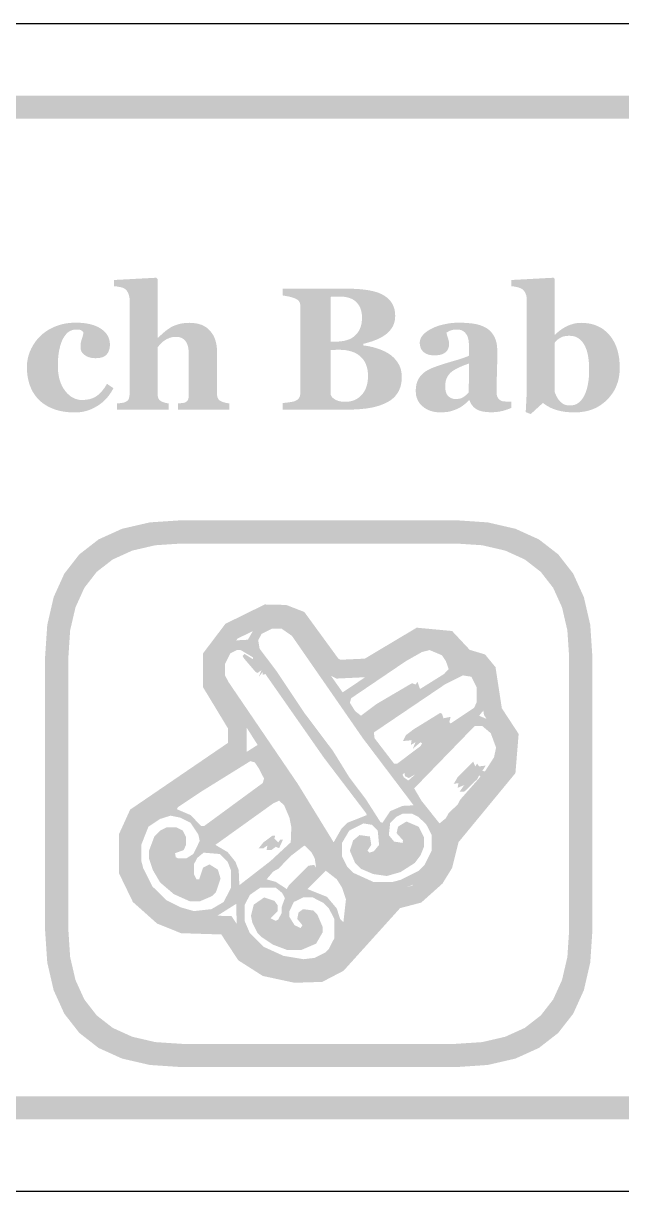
# Model space of a CAD drawing. Header units: millimetres. Extents: x 6 to 297, y 55 to 451.
# Drawn here: x 110.33 to 120.6, y 270.16 to 290.24 of the extents above; entities that cross this region are included whole.
import ezdxf

# ---------------------------------------------------------------- set-up
doc = ezdxf.new("R2010")
doc.units = ezdxf.units.MM
doc.layers.add('CUT', color=1, linetype='Continuous')
doc.layers.add('RASTER', color=7, linetype='Continuous')

msp = doc.modelspace()

# ---------------------------------------------------------------- hatches: boundary and pattern name
at = {"layer": 'RASTER'}
h = msp.add_hatch(color=7, dxfattribs=at)
h.paths.add_polyline_path([(74.2, 286.8), (74.234, 287.316), (74.338, 287.763), (74.509, 288.141), (74.75, 288.45), (75.059, 288.691), (75.438, 288.863), (75.884, 288.966), (76.4, 289), (133.6, 289), (134.116, 288.966), (134.563, 288.863), (134.941, 288.691), (135.25, 288.45), (135.491, 288.141), (135.663, 287.763), (135.766, 287.316), (135.8, 286.8), (135.8, 273.6), (135.766, 273.084), (135.663, 272.638), (135.491, 272.259), (135.25, 271.95), (134.941, 271.709), (134.563, 271.537), (134.116, 271.434), (133.6, 271.4), (76.4, 271.4), (75.884, 271.434), (75.438, 271.537), (75.059, 271.709), (74.75, 271.95), (74.509, 272.259), (74.338, 272.638), (74.234, 273.084), (74.2, 273.6)])
h.paths.add_polyline_path([(74.6, 286.8), (74.6, 273.6), (74.628, 273.178), (74.712, 272.813), (74.853, 272.503), (75.05, 272.25), (75.303, 272.053), (75.613, 271.912), (75.978, 271.828), (76.4, 271.8), (133.6, 271.8), (134.022, 271.828), (134.388, 271.912), (134.697, 272.053), (134.95, 272.25), (135.147, 272.503), (135.288, 272.813), (135.372, 273.178), (135.4, 273.6), (135.4, 286.8), (135.372, 287.222), (135.288, 287.588), (135.147, 287.897), (134.95, 288.15), (134.697, 288.347), (134.388, 288.488), (134.022, 288.572), (133.6, 288.6), (76.4, 288.6), (75.978, 288.572), (75.613, 288.488), (75.303, 288.347), (75.05, 288.15), (74.853, 287.897), (74.712, 287.588), (74.628, 287.222), (74.6, 286.8)], flags=0)
for points in [[(113.867, 283.6), (112.985, 283.6), (112.985, 283.707), (112.992, 283.708), (113, 283.708), (113.008, 283.709), (113.017, 283.71), (113.025, 283.711), (113.035, 283.712), (113.044, 283.713), (113.054, 283.714), (113.063, 283.715), (113.072, 283.717), (113.08, 283.718), (113.088, 283.72), (113.095, 283.722), (113.102, 283.724), (113.107, 283.726), (113.112, 283.729), (113.12, 283.733), (113.127, 283.738), (113.133, 283.743), (113.138, 283.749), (113.144, 283.755), (113.148, 283.761), (113.152, 283.768), (113.156, 283.776), (113.158, 283.784), (113.161, 283.793), (113.163, 283.803), (113.165, 283.814), (113.166, 283.826), (113.167, 283.838), (113.168, 283.852), (113.168, 283.867), (113.168, 284.552), (113.167, 284.589), (113.164, 284.623), (113.16, 284.655), (113.154, 284.684), (113.146, 284.711), (113.136, 284.736), (113.125, 284.758), (113.112, 284.778), (113.097, 284.795), (113.08, 284.81), (113.063, 284.823), (113.043, 284.834), (113.022, 284.842), (113, 284.848), (112.976, 284.851), (112.951, 284.852), (112.937, 284.852), (112.922, 284.851), (112.908, 284.85), (112.895, 284.848), (112.881, 284.846), (112.868, 284.843), (112.855, 284.839), (112.842, 284.835), (112.829, 284.83), (112.817, 284.825), (112.804, 284.819), (112.792, 284.813), (112.78, 284.807), (112.767, 284.799), (112.755, 284.792), (112.743, 284.784), (112.733, 284.776), (112.723, 284.769), (112.714, 284.761), (112.705, 284.754), (112.697, 284.746), (112.689, 284.739), (112.682, 284.731), (112.675, 284.724), (112.669, 284.716), (112.663, 284.709), (112.657, 284.701), (112.651, 284.695), (112.646, 284.688), (112.641, 284.682), (112.636, 284.675), (112.632, 284.669), (112.632, 283.883), (112.632, 283.87), (112.633, 283.857), (112.634, 283.845), (112.635, 283.834), (112.637, 283.824), (112.639, 283.814), (112.642, 283.805), (112.645, 283.797), (112.649, 283.789), (112.653, 283.782), (112.658, 283.775), (112.664, 283.768), (112.671, 283.762), (112.678, 283.756), (112.686, 283.75), (112.695, 283.745), (112.701, 283.742), (112.707, 283.739), (112.713, 283.736), (112.72, 283.733), (112.728, 283.73), (112.736, 283.727), (112.744, 283.724), (112.753, 283.722), (112.762, 283.719), (112.77, 283.717), (112.779, 283.715), (112.788, 283.713), (112.797, 283.711), (112.805, 283.709), (112.814, 283.708), (112.822, 283.707), (112.822, 283.6), (111.932, 283.6), (111.932, 283.707), (111.941, 283.708), (111.951, 283.708), (111.96, 283.709), (111.969, 283.71), (111.978, 283.711), (111.988, 283.712), (111.997, 283.713), (112.006, 283.714), (112.014, 283.715), (112.023, 283.717), (112.031, 283.718), (112.039, 283.72), (112.047, 283.722), (112.055, 283.724), (112.062, 283.726), (112.069, 283.729), (112.081, 283.734), (112.091, 283.739), (112.1, 283.744), (112.109, 283.75), (112.116, 283.757), (112.123, 283.764), (112.128, 283.771), (112.133, 283.779), (112.137, 283.788), (112.14, 283.797), (112.143, 283.807), (112.146, 283.818), (112.148, 283.829), (112.149, 283.841), (112.15, 283.853), (112.15, 283.867), (112.15, 285.5), (112.15, 285.512), (112.149, 285.524), (112.147, 285.536), (112.144, 285.548), (112.141, 285.561), (112.138, 285.574), (112.133, 285.586), (112.128, 285.6), (112.122, 285.612), (112.116, 285.624), (112.109, 285.635), (112.102, 285.646), (112.094, 285.655), (112.085, 285.664), (112.076, 285.672), (112.066, 285.679), (112.059, 285.683), (112.05, 285.688), (112.041, 285.692), (112.031, 285.696), (112.019, 285.699), (112.008, 285.703), (111.995, 285.706), (111.981, 285.709), (111.968, 285.711), (111.954, 285.714), (111.941, 285.716), (111.929, 285.718), (111.916, 285.719), (111.905, 285.721), (111.893, 285.722), (111.882, 285.723), (111.882, 285.829), (112.61, 285.868), (112.632, 285.844), (112.632, 284.836), (112.638, 284.836), (112.651, 284.849), (112.665, 284.861), (112.678, 284.872), (112.691, 284.884), (112.703, 284.895), (112.715, 284.906), (112.727, 284.916), (112.738, 284.926), (112.75, 284.936), (112.762, 284.947), (112.774, 284.957), (112.788, 284.967), (112.802, 284.977), (112.816, 284.987), (112.831, 284.997), (112.847, 285.008), (112.861, 285.016), (112.876, 285.025), (112.892, 285.033), (112.91, 285.04), (112.928, 285.048), (112.947, 285.055), (112.967, 285.061), (112.989, 285.068), (113.011, 285.074), (113.033, 285.079), (113.056, 285.083), (113.079, 285.086), (113.103, 285.089), (113.127, 285.091), (113.152, 285.092), (113.177, 285.093), (113.234, 285.091), (113.288, 285.084), (113.338, 285.074), (113.385, 285.059), (113.427, 285.039), (113.466, 285.016), (113.502, 284.988), (113.533, 284.956), (113.561, 284.921), (113.586, 284.883), (113.606, 284.842), (113.623, 284.799), (113.636, 284.752), (113.645, 284.703), (113.651, 284.652), (113.653, 284.598), (113.653, 283.88), (113.653, 283.867), (113.654, 283.854), (113.655, 283.842), (113.657, 283.831), (113.659, 283.821), (113.662, 283.811), (113.665, 283.802), (113.669, 283.793), (113.673, 283.786), (113.679, 283.778), (113.685, 283.771), (113.692, 283.764), (113.7, 283.758), (113.709, 283.752), (113.718, 283.747), (113.729, 283.742), (113.736, 283.739), (113.743, 283.736), (113.75, 283.734), (113.757, 283.731), (113.764, 283.729), (113.772, 283.726), (113.78, 283.724), (113.788, 283.722), (113.796, 283.719), (113.805, 283.717), (113.814, 283.715), (113.823, 283.714), (113.834, 283.712), (113.844, 283.71), (113.855, 283.708), (113.867, 283.707)], [(111.205, 283.553), (111.155, 283.554), (111.106, 283.557), (111.059, 283.561), (111.013, 283.568), (110.969, 283.576), (110.926, 283.586), (110.885, 283.599), (110.845, 283.612), (110.807, 283.628), (110.771, 283.645), (110.736, 283.663), (110.703, 283.683), (110.672, 283.703), (110.642, 283.726), (110.615, 283.749), (110.588, 283.774), (110.564, 283.801), (110.541, 283.829), (110.52, 283.858), (110.5, 283.888), (110.482, 283.919), (110.466, 283.952), (110.451, 283.985), (110.438, 284.02), (110.426, 284.056), (110.416, 284.093), (110.407, 284.13), (110.4, 284.169), (110.395, 284.208), (110.391, 284.248), (110.388, 284.288), (110.388, 284.329), (110.389, 284.367), (110.391, 284.405), (110.396, 284.442), (110.403, 284.478), (110.411, 284.514), (110.422, 284.55), (110.434, 284.585), (110.448, 284.62), (110.464, 284.653), (110.482, 284.686), (110.5, 284.718), (110.52, 284.749), (110.541, 284.778), (110.564, 284.807), (110.588, 284.835), (110.613, 284.861), (110.641, 284.887), (110.67, 284.912), (110.701, 284.935), (110.733, 284.957), (110.767, 284.978), (110.803, 284.997), (110.84, 285.015), (110.879, 285.032), (110.919, 285.047), (110.961, 285.06), (111.003, 285.071), (111.046, 285.08), (111.091, 285.087), (111.136, 285.092), (111.183, 285.095), (111.23, 285.096), (111.296, 285.094), (111.358, 285.089), (111.416, 285.081), (111.471, 285.07), (111.523, 285.056), (111.571, 285.038), (111.615, 285.018), (111.656, 284.994), (111.693, 284.967), (111.725, 284.938), (111.752, 284.907), (111.774, 284.874), (111.791, 284.839), (111.803, 284.801), (111.811, 284.761), (111.813, 284.719), (111.812, 284.693), (111.81, 284.669), (111.805, 284.646), (111.799, 284.624), (111.791, 284.603), (111.782, 284.584), (111.77, 284.566), (111.757, 284.549), (111.742, 284.534), (111.724, 284.521), (111.704, 284.51), (111.682, 284.501), (111.656, 284.494), (111.629, 284.489), (111.598, 284.486), (111.565, 284.485), (111.539, 284.486), (111.513, 284.488), (111.488, 284.492), (111.465, 284.498), (111.442, 284.505), (111.421, 284.514), (111.401, 284.525), (111.382, 284.538), (111.364, 284.551), (111.349, 284.566), (111.337, 284.582), (111.326, 284.598), (111.318, 284.616), (111.312, 284.635), (111.309, 284.654), (111.308, 284.675), (111.308, 284.693), (111.309, 284.711), (111.311, 284.729), (111.313, 284.747), (111.317, 284.764), (111.321, 284.782), (111.326, 284.8), (111.331, 284.817), (111.337, 284.834), (111.342, 284.85), (111.346, 284.865), (111.35, 284.879), (111.353, 284.892), (111.355, 284.904), (111.357, 284.915), (111.359, 284.924), (111.355, 284.931), (111.35, 284.937), (111.346, 284.942), (111.341, 284.947), (111.335, 284.952), (111.33, 284.957), (111.324, 284.961), (111.318, 284.965), (111.311, 284.968), (111.304, 284.971), (111.295, 284.973), (111.286, 284.975), (111.276, 284.976), (111.265, 284.978), (111.253, 284.978), (111.24, 284.978), (111.224, 284.978), (111.208, 284.976), (111.192, 284.974), (111.177, 284.971), (111.162, 284.966), (111.148, 284.961), (111.134, 284.955), (111.12, 284.948), (111.107, 284.939), (111.093, 284.929), (111.08, 284.918), (111.068, 284.905), (111.055, 284.891), (111.043, 284.875), (111.031, 284.858), (111.019, 284.839), (111.008, 284.82), (110.997, 284.8), (110.988, 284.777), (110.978, 284.754), (110.969, 284.728), (110.961, 284.701), (110.954, 284.673), (110.947, 284.643), (110.94, 284.611), (110.935, 284.578), (110.93, 284.544), (110.926, 284.507), (110.923, 284.47), (110.921, 284.43), (110.92, 284.39), (110.919, 284.347), (110.921, 284.283), (110.927, 284.223), (110.937, 284.166), (110.95, 284.112), (110.967, 284.061), (110.988, 284.013), (111.013, 283.968), (111.042, 283.927), (111.073, 283.889), (111.106, 283.857), (111.14, 283.829), (111.176, 283.807), (111.213, 283.789), (111.252, 283.777), (111.292, 283.769), (111.334, 283.767), (111.374, 283.768), (111.411, 283.772), (111.447, 283.777), (111.48, 283.785), (111.511, 283.795), (111.54, 283.808), (111.568, 283.823), (111.593, 283.84), (111.616, 283.859), (111.639, 283.88), (111.662, 283.902), (111.683, 283.927), (111.704, 283.954), (111.725, 283.982), (111.744, 284.013), (111.763, 284.045), (111.873, 283.969), (111.861, 283.947), (111.849, 283.925), (111.837, 283.904), (111.823, 283.884), (111.809, 283.863), (111.795, 283.844), (111.78, 283.825), (111.765, 283.806), (111.749, 283.788), (111.732, 283.77), (111.714, 283.753), (111.695, 283.736), (111.676, 283.72), (111.656, 283.704), (111.635, 283.689), (111.614, 283.675), (111.591, 283.66), (111.567, 283.647), (111.544, 283.634), (111.521, 283.622), (111.497, 283.611), (111.474, 283.601), (111.45, 283.592), (111.426, 283.584), (111.402, 283.577), (111.377, 283.57), (111.351, 283.565), (111.323, 283.561), (111.295, 283.557), (111.266, 283.555), (111.236, 283.554), (111.205, 283.553)]]:
    msp.add_hatch(color=7, dxfattribs=at).paths.add_polyline_path(points)
h = msp.add_hatch(color=7, dxfattribs=at)
h.paths.add_polyline_path([(120.57, 284.316), (120.566, 284.236), (120.556, 284.159), (120.539, 284.085), (120.515, 284.015), (120.485, 283.948), (120.447, 283.885), (120.403, 283.826), (120.352, 283.77), (120.296, 283.719), (120.236, 283.675), (120.173, 283.638), (120.106, 283.607), (120.035, 283.584), (119.96, 283.567), (119.882, 283.557), (119.801, 283.553), (119.769, 283.553), (119.739, 283.554), (119.709, 283.556), (119.681, 283.558), (119.654, 283.56), (119.628, 283.563), (119.603, 283.567), (119.579, 283.571), (119.556, 283.576), (119.534, 283.581), (119.513, 283.586), (119.493, 283.592), (119.474, 283.597), (119.455, 283.603), (119.438, 283.61), (119.421, 283.616), (119.405, 283.623), (119.389, 283.63), (119.375, 283.637), (119.361, 283.644), (119.348, 283.651), (119.336, 283.657), (119.324, 283.664), (119.314, 283.671), (119.304, 283.678), (119.295, 283.684), (119.286, 283.69), (119.278, 283.696), (119.27, 283.701), (119.263, 283.706), (119.256, 283.711), (119.25, 283.716), (119.041, 283.525), (118.954, 283.559), (118.956, 283.586), (118.958, 283.614), (118.959, 283.642), (118.961, 283.67), (118.962, 283.7), (118.964, 283.73), (118.965, 283.76), (118.967, 283.791), (118.968, 283.824), (118.969, 283.859), (118.97, 283.897), (118.97, 283.938), (118.971, 283.982), (118.971, 284.028), (118.972, 284.077), (118.972, 284.129), (118.972, 285.5), (118.971, 285.514), (118.97, 285.527), (118.968, 285.541), (118.966, 285.554), (118.963, 285.566), (118.959, 285.579), (118.954, 285.591), (118.949, 285.603), (118.943, 285.615), (118.937, 285.626), (118.93, 285.636), (118.922, 285.645), (118.915, 285.654), (118.906, 285.662), (118.897, 285.669), (118.888, 285.676), (118.881, 285.68), (118.873, 285.684), (118.864, 285.688), (118.854, 285.692), (118.843, 285.696), (118.832, 285.7), (118.82, 285.703), (118.807, 285.706), (118.794, 285.71), (118.781, 285.712), (118.768, 285.715), (118.755, 285.717), (118.743, 285.719), (118.731, 285.72), (118.719, 285.722), (118.708, 285.723), (118.708, 285.829), (119.432, 285.868), (119.454, 285.844), (119.454, 284.892), (119.462, 284.892), (119.489, 284.917), (119.516, 284.941), (119.543, 284.962), (119.571, 284.982), (119.598, 285), (119.626, 285.017), (119.654, 285.031), (119.682, 285.044), (119.71, 285.056), (119.739, 285.065), (119.767, 285.074), (119.795, 285.081), (119.823, 285.086), (119.851, 285.09), (119.88, 285.092), (119.908, 285.093), (119.983, 285.089), (120.053, 285.08), (120.12, 285.063), (120.183, 285.04), (120.241, 285.011), (120.296, 284.975), (120.346, 284.932), (120.393, 284.883), (120.434, 284.829), (120.47, 284.769), (120.501, 284.705), (120.526, 284.637), (120.545, 284.564), (120.559, 284.486), (120.567, 284.403), (120.57, 284.316)])
h.paths.add_polyline_path([(120.044, 284.299), (120.044, 284.326), (120.043, 284.354), (120.042, 284.381), (120.04, 284.408), (120.037, 284.435), (120.034, 284.461), (120.031, 284.487), (120.027, 284.513), (120.023, 284.539), (120.017, 284.563), (120.011, 284.587), (120.005, 284.611), (119.997, 284.633), (119.989, 284.655), (119.98, 284.676), (119.971, 284.696), (119.96, 284.715), (119.949, 284.733), (119.938, 284.751), (119.925, 284.767), (119.912, 284.782), (119.897, 284.797), (119.882, 284.81), (119.867, 284.822), (119.85, 284.834), (119.833, 284.843), (119.814, 284.851), (119.795, 284.858), (119.774, 284.863), (119.753, 284.867), (119.73, 284.869), (119.707, 284.87), (119.685, 284.87), (119.664, 284.868), (119.644, 284.866), (119.625, 284.863), (119.607, 284.859), (119.59, 284.854), (119.574, 284.848), (119.559, 284.841), (119.545, 284.833), (119.531, 284.824), (119.517, 284.815), (119.503, 284.804), (119.49, 284.793), (119.478, 284.781), (119.466, 284.768), (119.454, 284.754), (119.454, 283.902), (119.456, 283.894), (119.459, 283.886), (119.462, 283.877), (119.466, 283.868), (119.471, 283.858), (119.475, 283.848), (119.481, 283.836), (119.487, 283.825), (119.493, 283.813), (119.499, 283.802), (119.505, 283.792), (119.511, 283.783), (119.517, 283.774), (119.523, 283.765), (119.529, 283.758), (119.536, 283.751), (119.545, 283.742), (119.553, 283.733), (119.563, 283.725), (119.572, 283.717), (119.581, 283.71), (119.591, 283.704), (119.601, 283.698), (119.61, 283.693), (119.621, 283.688), (119.632, 283.684), (119.645, 283.681), (119.658, 283.678), (119.672, 283.676), (119.688, 283.674), (119.704, 283.674), (119.722, 283.673), (119.758, 283.676), (119.792, 283.683), (119.825, 283.696), (119.855, 283.714), (119.884, 283.737), (119.91, 283.765), (119.935, 283.798), (119.958, 283.837), (119.978, 283.88), (119.995, 283.927), (120.01, 283.978), (120.022, 284.034), (120.032, 284.094), (120.039, 284.158), (120.043, 284.226), (120.044, 284.299)], flags=0)
h = msp.add_hatch(color=7, dxfattribs=at)
h.paths.add_polyline_path([(116.615, 284.554), (116.638, 284.537), (116.659, 284.519), (116.68, 284.501), (116.7, 284.481), (116.718, 284.46), (116.736, 284.438), (116.752, 284.416), (116.767, 284.392), (116.781, 284.367), (116.793, 284.341), (116.803, 284.314), (116.811, 284.286), (116.817, 284.257), (116.822, 284.226), (116.825, 284.195), (116.826, 284.163), (116.825, 284.124), (116.822, 284.086), (116.816, 284.051), (116.809, 284.017), (116.8, 283.984), (116.788, 283.953), (116.775, 283.923), (116.759, 283.895), (116.741, 283.869), (116.722, 283.843), (116.701, 283.82), (116.678, 283.798), (116.653, 283.777), (116.627, 283.757), (116.598, 283.74), (116.568, 283.723), (116.534, 283.707), (116.499, 283.692), (116.463, 283.678), (116.426, 283.666), (116.387, 283.654), (116.347, 283.644), (116.306, 283.635), (116.264, 283.628), (116.22, 283.621), (116.174, 283.616), (116.126, 283.611), (116.077, 283.607), (116.025, 283.604), (115.972, 283.602), (115.916, 283.6), (115.859, 283.6), (114.779, 283.6), (114.779, 283.714), (114.791, 283.715), (114.803, 283.717), (114.817, 283.718), (114.831, 283.72), (114.845, 283.721), (114.861, 283.723), (114.877, 283.725), (114.894, 283.727), (114.91, 283.73), (114.925, 283.732), (114.939, 283.734), (114.952, 283.737), (114.964, 283.74), (114.974, 283.742), (114.983, 283.745), (114.99, 283.748), (115.003, 283.754), (115.015, 283.76), (115.026, 283.766), (115.036, 283.773), (115.045, 283.781), (115.052, 283.789), (115.059, 283.797), (115.064, 283.806), (115.069, 283.815), (115.073, 283.825), (115.076, 283.836), (115.079, 283.847), (115.081, 283.859), (115.083, 283.872), (115.084, 283.885), (115.084, 283.899), (115.084, 285.364), (115.084, 285.377), (115.083, 285.389), (115.082, 285.401), (115.08, 285.412), (115.078, 285.423), (115.075, 285.433), (115.072, 285.442), (115.068, 285.452), (115.063, 285.46), (115.057, 285.469), (115.049, 285.477), (115.04, 285.485), (115.03, 285.492), (115.018, 285.499), (115.005, 285.506), (114.99, 285.513), (114.979, 285.518), (114.967, 285.522), (114.954, 285.526), (114.941, 285.53), (114.928, 285.534), (114.914, 285.538), (114.9, 285.541), (114.885, 285.545), (114.87, 285.548), (114.856, 285.55), (114.842, 285.553), (114.828, 285.556), (114.815, 285.558), (114.803, 285.56), (114.791, 285.562), (114.779, 285.564), (114.779, 285.679), (115.909, 285.679), (116.012, 285.677), (116.107, 285.671), (116.195, 285.662), (116.276, 285.649), (116.349, 285.633), (116.415, 285.613), (116.473, 285.589), (116.524, 285.561), (116.568, 285.53), (116.607, 285.496), (116.639, 285.458), (116.666, 285.416), (116.686, 285.371), (116.701, 285.323), (116.71, 285.271), (116.713, 285.216), (116.712, 285.19), (116.71, 285.165), (116.707, 285.14), (116.702, 285.117), (116.696, 285.094), (116.689, 285.072), (116.68, 285.051), (116.67, 285.03), (116.659, 285.011), (116.647, 284.992), (116.633, 284.974), (116.619, 284.956), (116.603, 284.939), (116.586, 284.923), (116.568, 284.907), (116.549, 284.892), (116.53, 284.879), (116.511, 284.866), (116.491, 284.853), (116.47, 284.841), (116.448, 284.83), (116.426, 284.819), (116.402, 284.808), (116.377, 284.798), (116.352, 284.789), (116.327, 284.779), (116.301, 284.77), (116.274, 284.762), (116.247, 284.754), (116.22, 284.746), (116.192, 284.739), (116.164, 284.732), (116.164, 284.704), (116.192, 284.701), (116.221, 284.697), (116.251, 284.692), (116.28, 284.686), (116.31, 284.679), (116.34, 284.672), (116.37, 284.663), (116.401, 284.654), (116.431, 284.644), (116.46, 284.633), (116.489, 284.622), (116.516, 284.609), (116.542, 284.597), (116.567, 284.583), (116.592, 284.569), (116.615, 284.554)])
h.paths.add_polyline_path([(116.143, 285.179), (116.142, 285.221), (116.137, 285.261), (116.129, 285.298), (116.119, 285.333), (116.105, 285.365), (116.088, 285.396), (116.068, 285.423), (116.046, 285.449), (116.02, 285.471), (115.991, 285.491), (115.959, 285.508), (115.924, 285.521), (115.886, 285.532), (115.845, 285.539), (115.801, 285.544), (115.753, 285.545), (115.746, 285.545), (115.738, 285.545), (115.73, 285.545), (115.721, 285.545), (115.712, 285.544), (115.702, 285.544), (115.692, 285.544), (115.681, 285.543), (115.67, 285.543), (115.659, 285.542), (115.649, 285.542), (115.639, 285.541), (115.63, 285.541), (115.621, 285.54), (115.612, 285.54), (115.604, 285.539), (115.604, 284.769), (115.68, 284.769), (115.738, 284.771), (115.791, 284.776), (115.841, 284.784), (115.886, 284.797), (115.928, 284.812), (115.966, 284.831), (116, 284.854), (116.03, 284.88), (116.057, 284.908), (116.08, 284.94), (116.099, 284.974), (116.115, 285.01), (116.127, 285.048), (116.136, 285.09), (116.141, 285.133), (116.143, 285.179)], flags=0)
h.paths.add_polyline_path([(116.246, 284.182), (116.244, 284.234), (116.238, 284.284), (116.227, 284.33), (116.213, 284.373), (116.195, 284.413), (116.173, 284.45), (116.147, 284.484), (116.117, 284.514), (116.083, 284.541), (116.045, 284.565), (116.004, 284.585), (115.96, 284.601), (115.912, 284.614), (115.86, 284.623), (115.805, 284.628), (115.746, 284.63), (115.739, 284.63), (115.731, 284.63), (115.723, 284.629), (115.714, 284.629), (115.704, 284.629), (115.694, 284.629), (115.683, 284.628), (115.672, 284.628), (115.661, 284.627), (115.651, 284.627), (115.641, 284.626), (115.632, 284.626), (115.624, 284.625), (115.617, 284.625), (115.61, 284.624), (115.604, 284.624), (115.604, 283.864), (115.608, 283.85), (115.614, 283.838), (115.622, 283.825), (115.631, 283.814), (115.642, 283.803), (115.655, 283.792), (115.67, 283.782), (115.686, 283.772), (115.704, 283.763), (115.722, 283.756), (115.742, 283.749), (115.762, 283.744), (115.784, 283.74), (115.806, 283.737), (115.829, 283.735), (115.853, 283.735), (115.896, 283.737), (115.936, 283.742), (115.975, 283.751), (116.011, 283.764), (116.045, 283.781), (116.078, 283.801), (116.108, 283.824), (116.136, 283.852), (116.162, 283.883), (116.184, 283.916), (116.203, 283.953), (116.218, 283.993), (116.23, 284.036), (116.239, 284.081), (116.244, 284.13), (116.246, 284.182)], flags=0)
h = msp.add_hatch(color=7, dxfattribs=at)
h.paths.add_polyline_path([(118.709, 283.631), (118.693, 283.624), (118.676, 283.617), (118.658, 283.611), (118.639, 283.604), (118.62, 283.598), (118.6, 283.591), (118.579, 283.585), (118.557, 283.579), (118.535, 283.574), (118.513, 283.569), (118.49, 283.565), (118.467, 283.562), (118.443, 283.559), (118.42, 283.558), (118.395, 283.556), (118.371, 283.556), (118.328, 283.557), (118.287, 283.559), (118.249, 283.564), (118.215, 283.569), (118.183, 283.577), (118.154, 283.586), (118.129, 283.597), (118.106, 283.61), (118.086, 283.624), (118.067, 283.639), (118.05, 283.656), (118.035, 283.675), (118.021, 283.694), (118.009, 283.716), (117.999, 283.738), (117.99, 283.763), (117.981, 283.763), (117.969, 283.75), (117.957, 283.739), (117.945, 283.727), (117.933, 283.716), (117.921, 283.706), (117.909, 283.696), (117.897, 283.687), (117.885, 283.678), (117.874, 283.669), (117.862, 283.661), (117.85, 283.653), (117.838, 283.645), (117.825, 283.638), (117.813, 283.631), (117.8, 283.624), (117.787, 283.618), (117.769, 283.61), (117.753, 283.603), (117.736, 283.596), (117.719, 283.59), (117.703, 283.584), (117.686, 283.579), (117.67, 283.574), (117.654, 283.57), (117.637, 283.566), (117.619, 283.563), (117.599, 283.561), (117.578, 283.558), (117.555, 283.557), (117.53, 283.556), (117.504, 283.555), (117.476, 283.555), (117.434, 283.556), (117.394, 283.561), (117.356, 283.569), (117.319, 283.58), (117.283, 283.594), (117.249, 283.611), (117.217, 283.631), (117.186, 283.655), (117.158, 283.681), (117.133, 283.709), (117.113, 283.739), (117.096, 283.772), (117.083, 283.806), (117.073, 283.842), (117.068, 283.88), (117.066, 283.921), (117.066, 283.944), (117.068, 283.967), (117.07, 283.988), (117.073, 284.009), (117.076, 284.029), (117.081, 284.048), (117.086, 284.066), (117.092, 284.083), (117.099, 284.099), (117.107, 284.115), (117.115, 284.13), (117.124, 284.145), (117.134, 284.16), (117.144, 284.174), (117.155, 284.188), (117.167, 284.201), (117.178, 284.212), (117.19, 284.223), (117.202, 284.233), (117.214, 284.243), (117.227, 284.253), (117.241, 284.262), (117.255, 284.27), (117.269, 284.278), (117.283, 284.286), (117.298, 284.293), (117.314, 284.301), (117.329, 284.308), (117.345, 284.315), (117.362, 284.322), (117.378, 284.329), (117.396, 284.335), (117.429, 284.347), (117.465, 284.36), (117.502, 284.372), (117.541, 284.385), (117.581, 284.397), (117.623, 284.41), (117.667, 284.423), (117.712, 284.436), (117.757, 284.449), (117.798, 284.461), (117.836, 284.473), (117.872, 284.485), (117.904, 284.496), (117.933, 284.508), (117.959, 284.518), (117.981, 284.529), (117.981, 284.669), (117.981, 284.679), (117.981, 284.689), (117.981, 284.7), (117.98, 284.712), (117.979, 284.724), (117.978, 284.737), (117.977, 284.751), (117.976, 284.766), (117.974, 284.781), (117.972, 284.795), (117.969, 284.808), (117.966, 284.821), (117.963, 284.834), (117.959, 284.845), (117.955, 284.857), (117.951, 284.867), (117.945, 284.879), (117.939, 284.89), (117.932, 284.9), (117.924, 284.91), (117.916, 284.92), (117.907, 284.929), (117.897, 284.938), (117.886, 284.946), (117.875, 284.954), (117.863, 284.96), (117.849, 284.966), (117.835, 284.97), (117.82, 284.974), (117.805, 284.976), (117.788, 284.978), (117.771, 284.978), (117.755, 284.978), (117.74, 284.977), (117.725, 284.976), (117.711, 284.974), (117.698, 284.971), (117.686, 284.968), (117.674, 284.964), (117.663, 284.96), (117.652, 284.956), (117.642, 284.951), (117.633, 284.946), (117.624, 284.942), (117.615, 284.937), (117.607, 284.932), (117.6, 284.928), (117.593, 284.923), (117.595, 284.915), (117.596, 284.906), (117.599, 284.896), (117.602, 284.886), (117.605, 284.874), (117.609, 284.862), (117.613, 284.848), (117.618, 284.833), (117.623, 284.818), (117.627, 284.804), (117.631, 284.789), (117.634, 284.774), (117.636, 284.76), (117.637, 284.746), (117.638, 284.732), (117.639, 284.718), (117.638, 284.711), (117.638, 284.704), (117.637, 284.697), (117.635, 284.69), (117.634, 284.682), (117.631, 284.673), (117.629, 284.665), (117.625, 284.655), (117.622, 284.646), (117.618, 284.638), (117.614, 284.63), (117.609, 284.622), (117.604, 284.615), (117.599, 284.608), (117.593, 284.602), (117.587, 284.596), (117.579, 284.589), (117.57, 284.582), (117.561, 284.576), (117.552, 284.57), (117.542, 284.565), (117.532, 284.56), (117.522, 284.555), (117.512, 284.551), (117.501, 284.547), (117.488, 284.544), (117.474, 284.541), (117.459, 284.539), (117.442, 284.537), (117.424, 284.536), (117.405, 284.535), (117.384, 284.535), (117.354, 284.535), (117.326, 284.538), (117.3, 284.543), (117.276, 284.549), (117.253, 284.558), (117.233, 284.568), (117.214, 284.58), (117.198, 284.594), (117.183, 284.609), (117.17, 284.626), (117.159, 284.643), (117.151, 284.662), (117.144, 284.682), (117.139, 284.703), (117.136, 284.725), (117.135, 284.748), (117.136, 284.769), (117.139, 284.788), (117.144, 284.808), (117.151, 284.826), (117.16, 284.844), (117.171, 284.862), (117.185, 284.879), (117.2, 284.896), (117.217, 284.912), (117.234, 284.927), (117.253, 284.941), (117.272, 284.955), (117.293, 284.968), (117.314, 284.981), (117.336, 284.992), (117.359, 285.003), (117.382, 285.014), (117.407, 285.024), (117.432, 285.033), (117.458, 285.042), (117.485, 285.051), (117.513, 285.058), (117.542, 285.065), (117.571, 285.071), (117.601, 285.077), (117.63, 285.082), (117.659, 285.086), (117.687, 285.09), (117.715, 285.092), (117.742, 285.094), (117.768, 285.095), (117.794, 285.096), (117.829, 285.095), (117.864, 285.095), (117.897, 285.093), (117.93, 285.091), (117.962, 285.089), (117.994, 285.086), (118.025, 285.083), (118.055, 285.079), (118.084, 285.074), (118.113, 285.068), (118.14, 285.061), (118.167, 285.053), (118.194, 285.044), (118.219, 285.033), (118.244, 285.022), (118.269, 285.009), (118.291, 284.996), (118.312, 284.981), (118.331, 284.964), (118.35, 284.946), (118.367, 284.927), (118.384, 284.906), (118.399, 284.884), (118.413, 284.86), (118.425, 284.835), (118.436, 284.808), (118.445, 284.779), (118.453, 284.748), (118.459, 284.716), (118.463, 284.681), (118.465, 284.645), (118.466, 284.606), (118.466, 284.564), (118.466, 284.52), (118.465, 284.474), (118.465, 284.425), (118.464, 284.375), (118.463, 284.323), (118.461, 284.27), (118.46, 284.214), (118.458, 284.159), (118.457, 284.11), (118.456, 284.065), (118.455, 284.026), (118.454, 283.991), (118.454, 283.961), (118.453, 283.935), (118.453, 283.915), (118.453, 283.899), (118.454, 283.884), (118.456, 283.869), (118.458, 283.856), (118.461, 283.843), (118.464, 283.832), (118.468, 283.821), (118.473, 283.811), (118.478, 283.802), (118.484, 283.793), (118.491, 283.785), (118.498, 283.778), (118.506, 283.771), (118.515, 283.765), (118.524, 283.759), (118.534, 283.754), (118.54, 283.751), (118.548, 283.749), (118.556, 283.746), (118.566, 283.744), (118.576, 283.743), (118.587, 283.742), (118.599, 283.741), (118.612, 283.74), (118.625, 283.739), (118.638, 283.739), (118.651, 283.739), (118.663, 283.738), (118.675, 283.738), (118.687, 283.738), (118.698, 283.738), (118.709, 283.738)])
h.paths.add_polyline_path([(117.981, 284.394), (117.961, 284.387), (117.941, 284.38), (117.92, 284.372), (117.9, 284.364), (117.879, 284.356), (117.859, 284.348), (117.839, 284.339), (117.819, 284.33), (117.799, 284.321), (117.78, 284.312), (117.763, 284.303), (117.746, 284.293), (117.73, 284.284), (117.714, 284.274), (117.7, 284.265), (117.687, 284.255), (117.674, 284.244), (117.661, 284.233), (117.65, 284.221), (117.639, 284.208), (117.628, 284.195), (117.619, 284.18), (117.61, 284.166), (117.602, 284.15), (117.595, 284.134), (117.589, 284.117), (117.583, 284.099), (117.579, 284.081), (117.576, 284.062), (117.573, 284.042), (117.572, 284.021), (117.571, 284), (117.572, 283.972), (117.575, 283.947), (117.579, 283.923), (117.584, 283.901), (117.592, 283.882), (117.601, 283.864), (117.611, 283.848), (117.623, 283.834), (117.637, 283.822), (117.651, 283.812), (117.666, 283.803), (117.681, 283.796), (117.698, 283.79), (117.715, 283.786), (117.733, 283.784), (117.751, 283.783), (117.771, 283.784), (117.79, 283.785), (117.808, 283.788), (117.825, 283.791), (117.841, 283.796), (117.856, 283.802), (117.871, 283.808), (117.884, 283.816), (117.897, 283.825), (117.909, 283.834), (117.921, 283.843), (117.933, 283.853), (117.944, 283.863), (117.955, 283.874), (117.966, 283.886), (117.976, 283.897)], flags=0)
h = msp.add_hatch(color=7, dxfattribs=at)
h.paths.add_polyline_path([(110.7, 279.35), (110.737, 279.901), (110.847, 280.378), (111.03, 280.782), (111.287, 281.112), (111.618, 281.37), (112.022, 281.553), (112.499, 281.663), (113.05, 281.7), (117.75, 281.7), (118.301, 281.663), (118.778, 281.553), (119.182, 281.37), (119.513, 281.113), (119.77, 280.782), (119.953, 280.378), (120.063, 279.901), (120.1, 279.35), (120.1, 274.65), (120.063, 274.099), (119.953, 273.622), (119.77, 273.218), (119.512, 272.887), (119.182, 272.63), (118.778, 272.447), (118.301, 272.337), (117.75, 272.3), (113.05, 272.3), (112.499, 272.337), (112.022, 272.447), (111.618, 272.63), (111.288, 272.888), (111.03, 273.218), (110.847, 273.622), (110.737, 274.099), (110.7, 274.65)])
h.paths.add_polyline_path([(111.1, 279.35), (111.1, 274.65), (111.13, 274.193), (111.222, 273.797), (111.374, 273.462), (111.587, 273.188), (111.862, 272.974), (112.197, 272.822), (112.593, 272.73), (113.05, 272.7), (117.75, 272.7), (118.207, 272.73), (118.603, 272.822), (118.938, 272.974), (119.213, 273.188), (119.426, 273.462), (119.578, 273.797), (119.67, 274.193), (119.7, 274.65), (119.7, 279.35), (119.67, 279.807), (119.578, 280.203), (119.426, 280.538), (119.213, 280.812), (118.938, 281.026), (118.603, 281.178), (118.207, 281.27), (117.75, 281.3), (113.05, 281.3), (112.593, 281.27), (112.197, 281.178), (111.862, 281.026), (111.587, 280.813), (111.374, 280.538), (111.222, 280.203), (111.13, 279.807), (111.1, 279.35)], flags=0)
h = msp.add_hatch(color=7, dxfattribs=at)
h.paths.add_polyline_path([(114.472, 280.252), (114.841, 280.244), (115.152, 280.123), (115.736, 279.322), (115.775, 279.302), (116.191, 279.321), (117.082, 279.853), (117.69, 279.796), (117.993, 279.472), (118.256, 279.393), (118.436, 279.174), (118.544, 278.469), (118.833, 278.027), (118.778, 277.353), (117.801, 276.167), (117.69, 275.723), (117.524, 275.454), (117.16, 275.128), (116.797, 275.033), (115.826, 273.956), (115.46, 273.765), (114.982, 273.75), (114.439, 273.867), (114.018, 274.136), (113.726, 274.58), (113.035, 274.602), (112.624, 274.767), (112.208, 275.138), (111.971, 275.628), (111.971, 276.309), (112.161, 276.726), (113.839, 277.872), (113.839, 278.125), (113.41, 278.834), (113.41, 279.408), (113.797, 279.92)])
h.paths.add_polyline_path([(114.543, 279.93), (114.006, 279.666), (113.73, 279.301), (113.73, 278.924), (114.159, 278.214), (114.159, 277.703), (112.415, 276.512), (112.291, 276.239), (112.291, 275.702), (112.468, 275.335), (112.795, 275.043), (113.101, 274.92), (113.903, 274.895), (114.248, 274.369), (114.563, 274.168), (115.011, 274.071), (115.377, 274.083), (115.627, 274.213), (116.624, 275.319), (117.004, 275.418), (117.276, 275.662), (117.392, 275.848), (117.508, 276.315), (118.467, 277.479), (118.505, 277.943), (118.238, 278.352), (118.133, 279.039), (118.071, 279.115), (117.819, 279.19), (117.539, 279.489), (117.156, 279.525), (116.286, 279.006), (115.704, 278.978), (115.522, 279.072), (114.948, 279.858), (114.777, 279.925), (114.543, 279.93)], flags=0)
h = msp.add_hatch(color=7, dxfattribs=at)
h.paths.add_polyline_path([(114.538, 279.994), (114.762, 280.004), (115.006, 279.88), (115.81, 278.742), (116.861, 279.445), (117.173, 279.602), (117.44, 279.602), (117.618, 279.512), (117.685, 279.445), (117.799, 279.224), (118.01, 279.2), (118.154, 279.11), (118.277, 278.866), (118.277, 278.564), (118.22, 278.42), (118.154, 278.34), (118.388, 278.239), (118.488, 278.139), (118.612, 277.828), (118.579, 277.593), (118.421, 277.315), (117.531, 276.264), (117.507, 276.02), (117.44, 275.819), (117.35, 275.675), (117.116, 275.474), (116.66, 275.293), (116.513, 275.106), (116.326, 274.925), (116.279, 274.838), (116.024, 274.59), (115.977, 274.503), (115.609, 274.135), (115.365, 274.011), (114.896, 274.011), (114.561, 274.111), (114.283, 274.269), (114.149, 274.403), (114.025, 274.614), (113.992, 274.714), (113.982, 275.106), (113.624, 274.881), (113.389, 274.815), (113.122, 274.848), (112.743, 275.005), (112.643, 275.072), (112.375, 275.374), (112.218, 275.718), (112.218, 275.886), (112.184, 275.953), (112.251, 276.321), (112.408, 276.599), (114.35, 277.838), (113.969, 278.44), (113.781, 278.688), (113.657, 278.933), (113.624, 279.167), (113.734, 279.458), (113.815, 279.545), (113.992, 279.636), (114.183, 279.646), (114.317, 279.88)])
h.paths.add_polyline_path([(114.595, 279.836), (114.417, 279.746), (114.36, 279.636), (114.384, 279.492), (114.672, 279.11), (115.154, 278.387), (115.643, 277.737), (115.924, 277.282), (116.212, 276.9), (116.459, 276.512), (116.493, 276.499), (116.627, 276.699), (116.838, 276.79), (117.029, 276.8), (116.158, 277.952), (114.939, 279.713), (114.762, 279.836)], flags=0)
h.paths.add_polyline_path([(113.992, 279.468), (113.882, 279.411), (113.791, 279.234), (113.791, 279.033), (113.848, 278.922), (115.04, 277.168), (115.656, 276.164), (115.79, 276.398), (115.89, 276.499), (116.225, 276.632), (116.212, 276.666), (115.489, 277.617), (114.484, 279.056), (114.437, 279.043), (114.437, 279.09), (114.37, 279.01), (114.417, 279.123), (114.35, 279.076), (114.317, 279.09), (114.116, 279.324), (114.092, 279.368), (114.126, 279.401), (114.27, 279.311), (114.27, 279.344), (114.059, 279.468)], flags=0)
h.paths.add_polyline_path([(117.306, 279.468), (117.173, 279.435), (116.895, 279.277), (115.957, 278.641), (115.934, 278.564), (116.024, 278.42), (116.125, 278.34), (116.392, 278.541), (116.962, 278.876), (117.005, 278.899), (117.062, 278.876), (117.096, 278.922), (117.139, 278.799), (117.551, 279.056), (117.631, 279.143), (117.584, 279.277), (117.517, 279.378)], flags=0)
h.paths.add_polyline_path([(117.876, 279.033), (117.564, 278.876), (116.346, 278.052), (116.359, 277.952), (116.694, 277.516), (116.747, 277.516), (117.149, 277.818), (117.173, 277.861), (117.149, 277.885), (117.015, 277.771), (117.062, 277.885), (116.982, 277.838), (116.995, 277.918), (116.848, 277.905), (116.895, 278.005), (117.029, 278.106), (117.484, 278.387), (117.517, 278.373), (117.541, 278.296), (117.665, 278.32), (117.641, 278.229), (117.665, 278.206), (118.066, 278.474), (118.11, 278.564), (118.11, 278.832), (118.02, 279.01)], flags=0)
h.paths.add_polyline_path([(118.077, 278.162), (117.039, 277.091), (117.163, 276.88), (117.474, 276.489), (117.584, 276.579), (117.631, 276.666), (117.785, 276.813), (117.832, 276.9), (118.177, 277.292), (118.154, 277.315), (118.12, 277.248), (117.899, 277.034), (117.819, 277.034), (117.899, 277.148), (117.785, 277.101), (117.799, 277.182), (117.718, 277.168), (117.785, 277.282), (118.053, 277.55), (118.087, 277.469), (118.12, 277.516), (118.154, 277.469), (118.267, 277.483), (118.21, 277.392), (118.254, 277.382), (118.411, 277.627), (118.445, 277.794), (118.354, 278.039), (118.21, 278.162)], flags=0)
h.paths.add_polyline_path([(114.226, 277.56), (113.379, 277.034), (112.978, 276.766), (112.964, 276.733), (113.199, 276.632), (113.379, 276.445), (113.433, 276.445), (114.437, 277.182), (114.461, 277.259), (114.37, 277.436), (114.303, 277.536)], flags=0)
h.paths.add_polyline_path([(116.871, 277.359), (116.838, 277.325), (116.861, 277.282), (116.938, 277.225), (117.062, 277.336), (116.948, 277.269), (116.881, 277.302)], flags=0)
h.paths.add_polyline_path([(114.719, 276.88), (114.618, 276.833), (113.624, 276.12), (113.835, 275.996), (113.969, 275.829), (114.025, 275.685), (114.036, 275.427), (114.571, 275.842), (114.919, 276.164), (114.929, 276.422), (114.896, 276.589), (114.806, 276.8)], flags=0)
h.paths.add_polyline_path([(116.838, 276.656), (116.727, 276.599), (116.627, 276.499), (116.603, 276.288), (116.694, 276.177), (116.838, 276.154), (116.848, 276.197), (116.737, 276.321), (116.761, 276.432), (116.905, 276.522), (117.116, 276.432), (117.206, 276.254), (117.206, 276.087), (117.149, 275.943), (117.049, 275.809), (116.804, 275.652), (116.57, 275.585), (116.336, 275.618), (116.125, 275.708), (116.024, 275.809), (115.934, 276.02), (115.991, 276.197), (116.101, 276.288), (116.279, 276.264), (116.302, 276.12), (116.235, 276.02), (116.269, 275.986), (116.346, 276.01), (116.436, 276.12), (116.413, 276.365), (116.312, 276.465), (116.168, 276.489), (115.924, 276.365), (115.8, 276.154), (115.8, 275.919), (115.89, 275.742), (115.991, 275.641), (116.336, 275.484), (116.67, 275.484), (116.804, 275.518), (117.116, 275.675), (117.216, 275.775), (117.34, 276.02), (117.34, 276.288), (117.25, 276.465), (117.116, 276.599), (117.005, 276.656)], flags=0)
h.paths.add_polyline_path([(112.854, 276.622), (112.676, 276.566), (112.475, 276.432), (112.351, 276.12), (112.351, 275.852), (112.385, 275.718), (112.542, 275.407), (112.777, 275.173), (113.021, 275.049), (113.255, 274.982), (113.557, 275.015), (113.768, 275.139), (113.892, 275.384), (113.892, 275.685), (113.835, 275.829), (113.701, 275.963), (113.423, 275.986), (113.312, 275.896), (113.255, 275.785), (113.255, 275.618), (113.299, 275.528), (113.346, 275.528), (113.413, 275.729), (113.523, 275.785), (113.667, 275.695), (113.714, 275.541), (113.634, 275.307), (113.567, 275.24), (113.356, 275.149), (113.188, 275.149), (112.911, 275.273), (112.676, 275.474), (112.552, 275.685), (112.485, 275.886), (112.485, 276.02), (112.576, 276.264), (112.676, 276.365), (112.787, 276.422), (112.954, 276.422), (113.065, 276.365), (113.122, 276.254), (113.122, 276.12), (113.078, 276.03), (112.931, 275.976), (112.944, 275.909), (112.988, 275.886), (113.122, 275.886), (113.245, 275.963), (113.356, 276.187), (113.332, 276.298), (113.199, 276.499), (113.021, 276.589)], flags=0)
h.paths.add_polyline_path([(114.605, 276.278), (114.652, 276.278), (114.638, 276.231), (114.705, 276.164), (114.739, 276.211), (114.785, 276.211), (114.719, 276.063), (114.662, 276.087), (114.585, 276.03), (114.504, 276.03), (114.518, 276.11), (114.451, 276.063), (114.37, 276.063), (114.451, 276.164)], flags=0)
h.paths.add_polyline_path([(115.154, 276.11), (114.919, 275.929), (114.705, 275.708), (114.618, 275.662), (114.504, 275.528), (114.662, 275.484), (114.852, 275.36), (114.886, 275.427), (115.221, 275.762), (115.321, 275.775), (115.355, 275.729), (115.331, 275.886), (115.274, 275.996)], flags=0)
h.paths.add_polyline_path([(115.522, 275.675), (115.207, 275.36), (115.542, 275.226), (115.71, 275.025), (115.766, 274.848), (115.823, 274.791), (115.867, 275.183), (115.8, 275.384), (115.71, 275.528)], flags=0)
h.paths.add_polyline_path([(114.394, 275.384), (114.216, 275.26), (114.126, 275.082), (114.126, 274.815), (114.216, 274.604), (114.451, 274.369), (114.796, 274.212), (115.14, 274.155), (115.331, 274.178), (115.509, 274.269), (115.576, 274.336), (115.666, 274.513), (115.666, 274.848), (115.576, 275.025), (115.475, 275.126), (115.298, 275.216), (115.13, 275.216), (114.973, 275.139), (114.896, 274.982), (114.896, 274.881), (114.986, 274.738), (115.087, 274.691), (115.12, 274.738), (115.03, 274.848), (115.053, 274.958), (115.13, 275.015), (115.308, 274.992), (115.375, 274.925), (115.465, 274.714), (115.465, 274.614), (115.355, 274.423), (115.097, 274.312), (114.862, 274.312), (114.618, 274.403), (114.417, 274.537), (114.35, 274.604), (114.26, 274.781), (114.236, 274.905), (114.283, 275.092), (114.461, 275.216), (114.638, 275.159), (114.695, 275.082), (114.695, 274.982), (114.571, 274.858), (114.662, 274.815), (114.705, 274.838), (114.762, 274.948), (114.762, 275.049), (114.819, 275.206), (114.772, 275.293), (114.662, 275.384)], flags=0)

# ---------------------------------------------------------------- linework, layer by layer
at = {"layer": 'CUT'}
for points in [[(75.999, 290.24), (134.001, 290.24)], [(134.001, 270.16), (75.999, 270.16)]]:
    msp.add_lwpolyline(points, dxfattribs=at)

doc.saveas('drawing.dxf')
